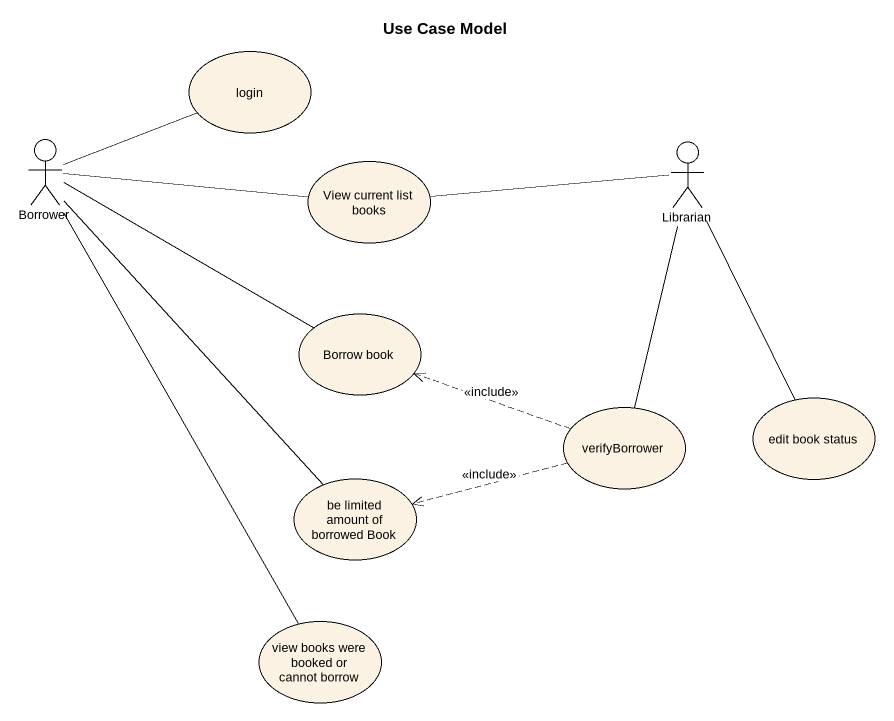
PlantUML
@startuml
title Use Case Model
usecase login
actor Borrower
actor Librarian
usecase "View current list books" as View_current_list_books
usecase "Borrow book" as Borrow_book
usecase "edit book status" as edit_book_status
usecase verifyBorrower
usecase "be limited amount of borrowed Book" as be_limited_amount_of
usecase "view books were booked or cannot borrow" as view_books_were_booked_or
Borrower -right- login
Borrower -right- View_current_list_books
Borrower -right- Borrow_book
Borrower -- be_limited_amount_of
Borrower -- view_books_were_booked_or
Librarian -left- View_current_list_books
Librarian -- edit_book_status
Librarian -- verifyBorrower
verifyBorrower .left.> Borrow_book : <<include>>
verifyBorrower .left.> be_limited_amount_of : <<include>>
@enduml
